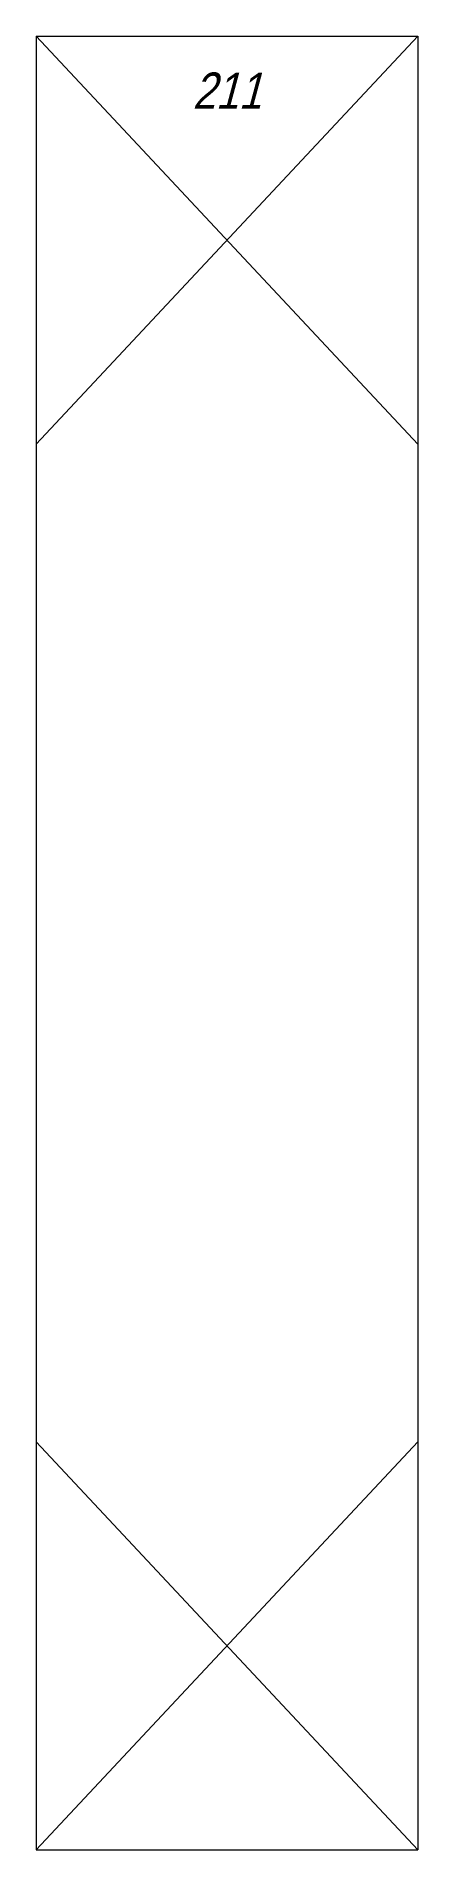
# Model space of a CAD drawing. Header units: millimetres. Extents: x 0 to 21, y -50 to 50.
import ezdxf
from ezdxf.enums import TextEntityAlignment as Align

# ---------------------------------------------------------------- set-up
doc = ezdxf.new("R2010")
doc.units = ezdxf.units.MM
doc.header["$LTSCALE"] = 0.5
doc.layers.get('0').update_dxf_attribs({"color": 9, "lineweight": 15})
doc.layers.add('Namebox', color=9, linetype='Continuous', lineweight=20)
doc.styles.add('Longhand', font='vnfont.shx', dxfattribs={"width": 0.85, "oblique": 15})

msp = doc.modelspace()

# ---------------------------------------------------------------- linework, layer by layer
at = {"ltscale": 0.5}
for p, q in [((0, 50), (0, -50)), ((0, 50), (21, 50)), ((0, 50), (21, 27.5)), ((21, 50), (0, 27.5)), ((21, 50), (21, -50)), ((0, -27.5), (21, -50)), ((0, -50), (21, -27.5)), ((0, -50), (21, -50))]:
    msp.add_line(p, q, dxfattribs=at)

# ---------------------------------------------------------------- texts
at = {"layer": 'Namebox', "color": 4, "style": 'Longhand', "oblique": 15, "width": 0.85}
msp.add_text('211', height=2, dxfattribs=at).set_placement((10.5, 48), align=Align.TOP_CENTER)

doc.saveas('drawing.dxf')
